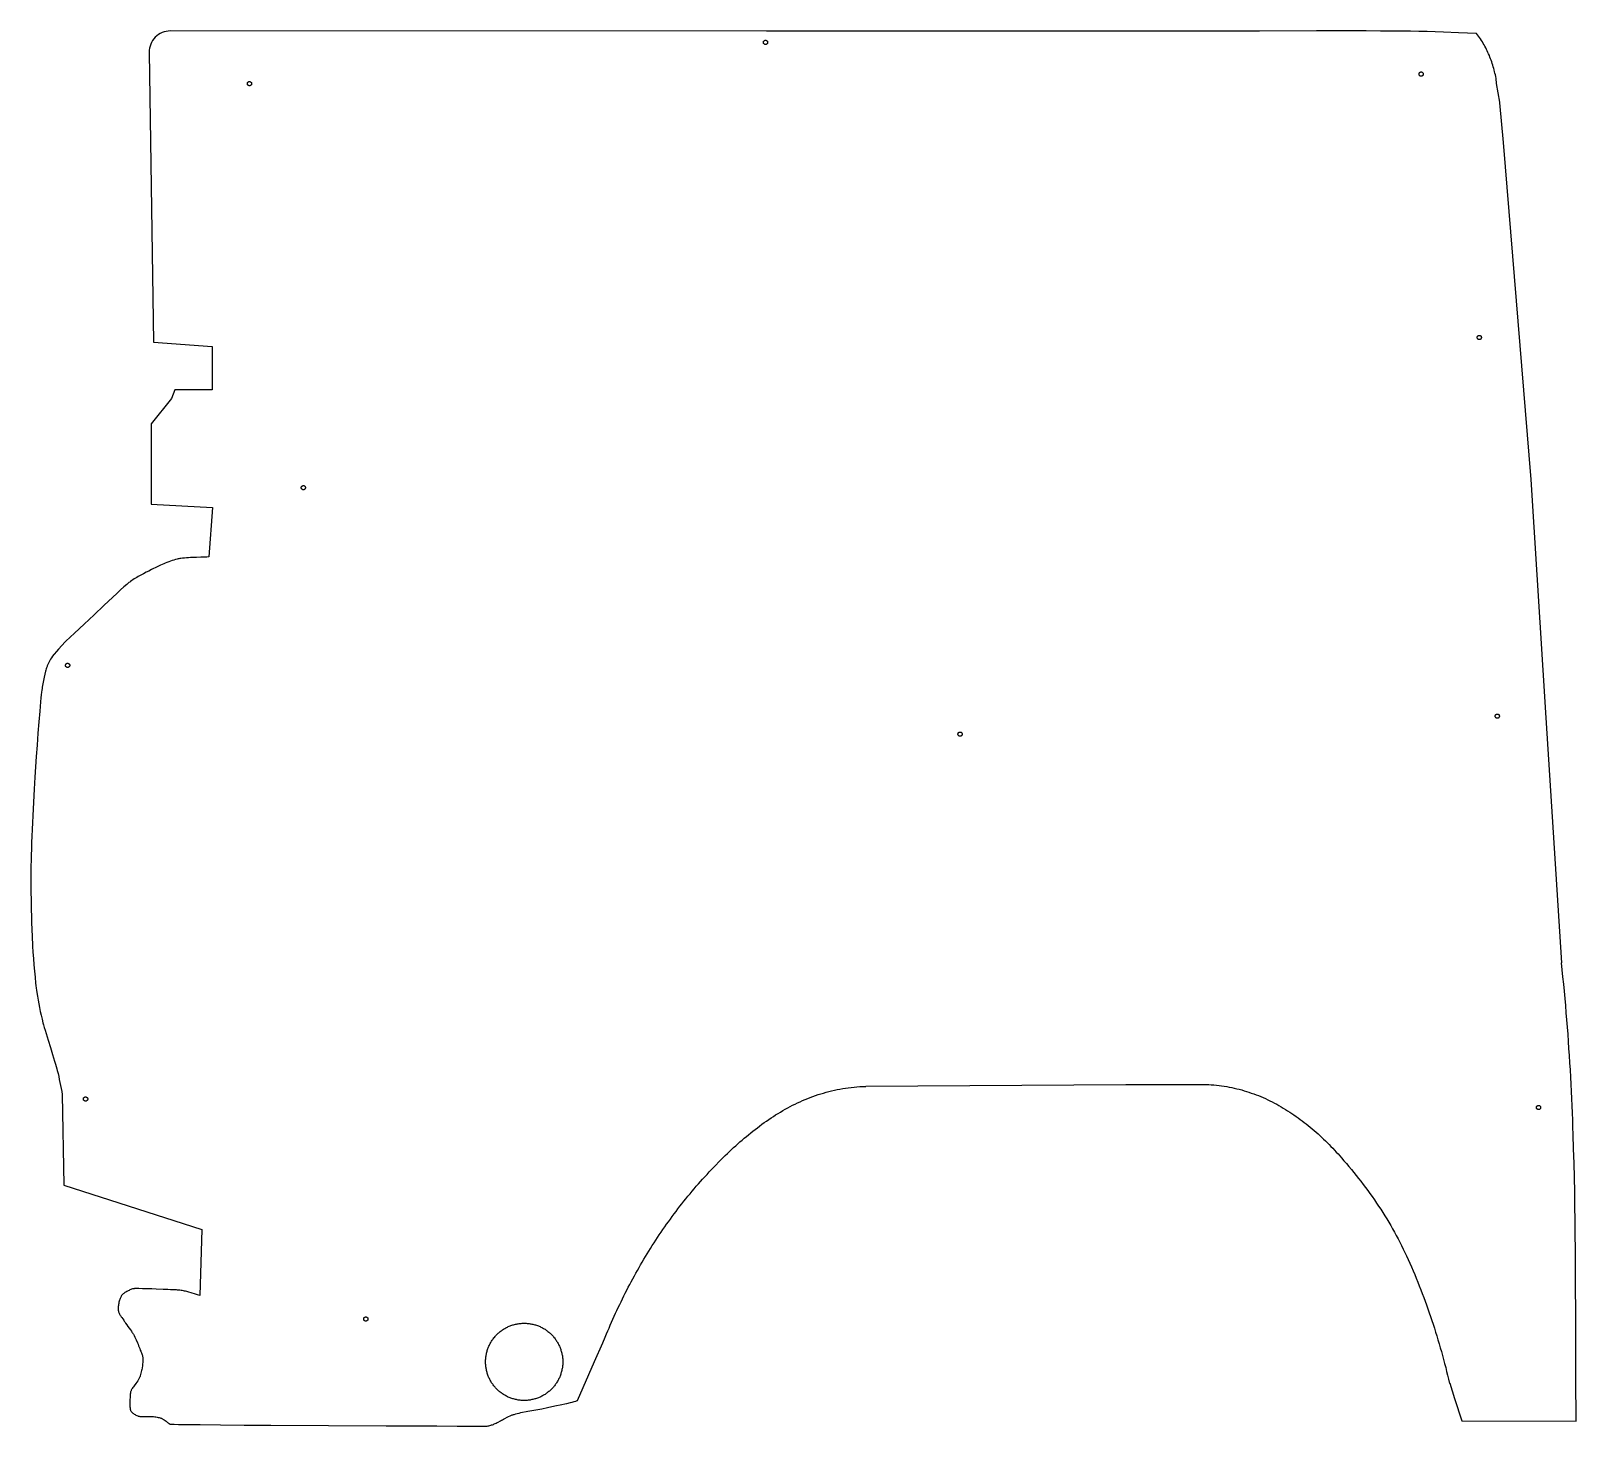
# Model space of a CAD drawing. Extents: x 149 to 7488, y 13 to 7902.
# Drawn here: x 5908 to 7370, y 5963 to 7282 of the extents above; entities that cross this region are included whole.
import ezdxf

# ---------------------------------------------------------------- set-up
doc = ezdxf.new("R2010")
doc.units = 0
doc.layers.add('Default Layer', color=1, linetype='CONTINUOUS')

msp = doc.modelspace()

# ---------------------------------------------------------------- linework, layer by layer
at = {"layer": 'Default Layer'}
msp.add_lwpolyline([(6010.2, 6038.8), (6010.4, 6038.1), (6010.6, 6037.4), (6010.9, 6036.7), (6011.2, 6036), (6011.8, 6034.7), (6012.3, 6033.6), (6012.6, 6032.7), (6013, 6031.9), (6013.3, 6031), (6013.6, 6030.1), (6013.8, 6029.6), (6013.9, 6029), (6014, 6028.5), (6014.1, 6028.1), (6014.2, 6027.4), (6014.3, 6026.8), (6014.3, 6026.1), (6014.3, 6025.4), (6014.3, 6024.8), (6014.3, 6024.1), (6014.2, 6023.5), (6014.2, 6022.8), (6014, 6021.5), (6013.8, 6020.2), (6013.4, 6017.7), (6013.2, 6016.4), (6012.9, 6015.2), (6012.7, 6014), (6012.4, 6012.7), (6012.1, 6011.5), (6011.7, 6010.3), (6011.5, 6009.7), (6011.3, 6009.2), (6011, 6008.6), (6010.8, 6008), (6010.5, 6007.4), (6010.2, 6006.8), (6009.8, 6006.2), (6009.4, 6005.6), (6008.5, 6004.3), (6007.6, 6003.1), (6005.9, 6000.9), (6005.3, 6000), (6005, 5999.6), (6004.8, 5999.3), (6004.2, 5998.3), (6003.9, 5997.8), (6003.5, 5997.3), (6003.2, 5996.7), (6003, 5996.2), (6002.8, 5995.6), (6002.7, 5995.4), (6002.6, 5995.1), (6002.5, 5994.6), (6002.4, 5994), (6002.3, 5993.1), (6002.2, 5992), (6002.2, 5990.8), (6002.1, 5989.5), (6002, 5988.1), (6002, 5986.7), (6001.9, 5985.2), (6001.9, 5983.8), (6001.9, 5982.4), (6002, 5981.1), (6002.1, 5980), (6002.1, 5979.4), (6002.2, 5978.9), (6002.3, 5978.5), (6002.4, 5978.1), (6002.5, 5977.8), (6002.6, 5977.5), (6002.8, 5977.1), (6003.1, 5976.7), (6003.4, 5976.3), (6003.7, 5976), (6004.2, 5975.5), (6004.8, 5975), (6005.2, 5974.7), (6005.6, 5974.4), (6006, 5974.1), (6006.9, 5973.6), (6007.7, 5973.2), (6008.5, 5972.8), (6009.3, 5972.4), (6009.7, 5972.3), (6010, 5972.2), (6010.3, 5972.1), (6010.7, 5972.1), (6011.3, 5972), (6012, 5971.9), (6012.7, 5971.9), (6013.5, 5971.9), (6014.2, 5971.9), (6014.9, 5971.9), (6015.6, 5971.9), (6016.6, 5971.9), (6018.8, 5972), (6019.9, 5972), (6021.1, 5972), (6022.2, 5972), (6023.3, 5971.9), (6024.3, 5971.8), (6025.4, 5971.6), (6026.6, 5971.4), (6027.7, 5971.2), (6028.8, 5971), (6029.7, 5970.8), (6030.6, 5970.6), (6031.2, 5970.4), (6031.7, 5970.2), (6032.2, 5969.9), (6032.7, 5969.6), (6033.2, 5969.4), (6034.2, 5968.7), (6035.2, 5968.1), (6035.4, 5967.9), (6035.7, 5967.7), (6036.2, 5967.3), (6037.4, 5966.3), (6038.1, 5965.8), (6038.4, 5965.5), (6038.7, 5965.3), (6039.1, 5965.1), (6039.4, 5964.9), (6039.8, 5964.7), (6040.2, 5964.6), (6040.5, 5964.6), (6041.2, 5964.5), (6043.8, 5964.5), (6047.9, 5964.4), (6053.5, 5964.3), (6068.3, 5964.2), (6087.5, 5964), (6110, 5963.8), (6135.2, 5963.7), (6189.8, 5963.4), (6244.4, 5963.1), (6292.2, 5962.9), (6311.4, 5962.8), (6326.3, 5962.8), (6336, 5962.8), (6338.7, 5962.8), (6339.7, 5962.8), (6340.6, 5963), (6341.5, 5963.1), (6342.3, 5963.4), (6343.2, 5963.6), (6344, 5963.9), (6344.8, 5964.1), (6345.7, 5964.4), (6346.5, 5964.8), (6347.3, 5965.1), (6348.3, 5965.6), (6349.2, 5966.1), (6350.2, 5966.6), (6352.3, 5967.7), (6353.3, 5968.3), (6354.3, 5968.8), (6355.3, 5969.3), (6356.4, 5969.9), (6358.8, 5971.2), (6360.1, 5971.8), (6361.4, 5972.4), (6362.7, 5973), (6363.3, 5973.3), (6363.9, 5973.5), (6364.6, 5973.7), (6365.3, 5973.9), (6366.8, 5974.3), (6368.3, 5974.7), (6369.9, 5975.1), (6371.6, 5975.5), (6373.3, 5975.8), (6376.6, 5976.5), (6378.2, 5976.8), (6380, 5977.2), (6383.8, 5977.8), (6387.7, 5978.5), (6389.6, 5978.9), (6391.5, 5979.2), (6396.7, 5980.3), (6403.7, 5981.8), (6410.4, 5983.2), (6413.1, 5983.8), (6415, 5984.2), (6418.5, 5985.1), (6420.3, 5985.5), (6422.1, 5986), (6423.6, 5986.4), (6425, 5986.9), (6425.3, 5986.9), (6441.4, 6023.8), (6449.1, 6041.4), (6451.4, 6047), (6452.6, 6049.9), (6453.8, 6052.7), (6455, 6055.5), (6456.2, 6058.3), (6457.4, 6061.1), (6458.7, 6063.8), (6459.9, 6066.6), (6461.2, 6069.4), (6462.5, 6072.1), (6463.8, 6074.9), (6465.1, 6077.7), (6466.4, 6080.4), (6467.7, 6083.1), (6469.1, 6085.8), (6470.4, 6088.6), (6471.8, 6091.3), (6473.2, 6094), (6474.6, 6096.7), (6476.1, 6099.3), (6477.5, 6102), (6479, 6104.7), (6480.4, 6107.3), (6481.9, 6110), (6483.4, 6112.6), (6484.9, 6115.3), (6486.4, 6117.9), (6488, 6120.5), (6489.5, 6123.1), (6491.1, 6125.7), (6492.7, 6128.3), (6494.3, 6130.8), (6495.9, 6133.4), (6497.6, 6136), (6499.2, 6138.5), (6500.9, 6141), (6502.5, 6143.6), (6504.2, 6146.1), (6506, 6148.6), (6507.7, 6151.1), (6509.4, 6153.6), (6511.2, 6156), (6513, 6158.5), (6514.7, 6160.9), (6516.6, 6163.4), (6518.4, 6165.8), (6520.2, 6168.2), (6522.1, 6170.6), (6523.9, 6173), (6525.8, 6175.4), (6527.7, 6177.8), (6529.6, 6180.1), (6531.6, 6182.5), (6533.5, 6184.8), (6535.5, 6187.2), (6537.5, 6189.5), (6539.5, 6191.8), (6541.5, 6194.1), (6543.5, 6196.3), (6545.6, 6198.6), (6547.7, 6200.8), (6549.7, 6203.1), (6551.8, 6205.3), (6555.6, 6209.2), (6559.3, 6213), (6561.2, 6214.9), (6563.1, 6216.8), (6565, 6218.7), (6567, 6220.5), (6568.9, 6222.4), (6570.9, 6224.2), (6572.8, 6226.1), (6574.8, 6227.9), (6576.8, 6229.7), (6578.8, 6231.4), (6580.8, 6233.2), (6582.9, 6234.9), (6584.9, 6236.6), (6586.9, 6238.3), (6589, 6240), (6591.1, 6241.7), (6593.2, 6243.3), (6595.3, 6244.9), (6597.4, 6246.5), (6599.5, 6248.1), (6601.7, 6249.7), (6603.9, 6251.2), (6606, 6252.7), (6608.2, 6254.1), (6610.4, 6255.6), (6612.6, 6257), (6614.9, 6258.4), (6617.1, 6259.7), (6619.4, 6261.1), (6621.7, 6262.4), (6624, 6263.6), (6626.3, 6264.9), (6628.6, 6266.1), (6631, 6267.2), (6633.3, 6268.4), (6635.7, 6269.5), (6638.1, 6270.5), (6640.5, 6271.6), (6642.9, 6272.6), (6645.3, 6273.5), (6647.8, 6274.5), (6650.3, 6275.3), (6652.8, 6276.2), (6655.3, 6277), (6657.8, 6277.7), (6660.3, 6278.5), (6662.9, 6279.1), (6665.5, 6279.8), (6668.1, 6280.4), (6670.7, 6280.9), (6673.3, 6281.4), (6676, 6281.9), (6678.7, 6282.3), (6681.3, 6282.7), (6684.1, 6283), (6686.8, 6283.3), (6689.5, 6283.5), (6692.3, 6283.7), (6695.1, 6283.8), (6697.9, 6283.9), (6697.9, 6284.2), (6943.8, 6285.7), (7014.5, 6285.7), (7017.1, 6285.7), (7019.6, 6285.7), (7022.1, 6285.6), (7024.5, 6285.4), (7027, 6285.3), (7029.5, 6285), (7031.9, 6284.8), (7034.3, 6284.5), (7036.8, 6284.1), (7039.2, 6283.7), (7041.5, 6283.3), (7043.9, 6282.8), (7046.3, 6282.3), (7048.6, 6281.8), (7051, 6281.2), (7053.3, 6280.6), (7055.6, 6279.9), (7057.9, 6279.2), (7060.2, 6278.5), (7062.4, 6277.7), (7064.7, 6276.9), (7066.9, 6276.1), (7069.1, 6275.2), (7071.3, 6274.3), (7073.5, 6273.3), (7075.7, 6272.4), (7077.9, 6271.4), (7080, 6270.3), (7082.2, 6269.3), (7084.3, 6268.2), (7086.4, 6267), (7088.5, 6265.9), (7090.6, 6264.7), (7092.6, 6263.5), (7094.7, 6262.2), (7096.7, 6261), (7098.7, 6259.7), (7100.7, 6258.3), (7102.7, 6257), (7104.7, 6255.6), (7106.7, 6254.2), (7108.6, 6252.8), (7110.6, 6251.4), (7112.5, 6249.9), (7114.4, 6248.4), (7116.3, 6246.9), (7118.1, 6245.3), (7120, 6243.8), (7121.8, 6242.2), (7123.7, 6240.6), (7125.5, 6239), (7127.3, 6237.4), (7129.1, 6235.7), (7130.8, 6234), (7132.6, 6232.4), (7134.3, 6230.7), (7136, 6228.9), (7137.7, 6227.2), (7139.4, 6225.4), (7141.1, 6223.7), (7142.8, 6221.9), (7144.4, 6220.1), (7146, 6218.3), (7147.6, 6216.5), (7150, 6213.7), (7152.4, 6211), (7154.7, 6208.2), (7157, 6205.4), (7159.3, 6202.6), (7161.6, 6199.8), (7163.8, 6197), (7166, 6194.2), (7168.2, 6191.3), (7170.4, 6188.4), (7172.5, 6185.5), (7174.6, 6182.6), (7176.7, 6179.7), (7178.8, 6176.7), (7180.8, 6173.7), (7182.8, 6170.8), (7184.8, 6167.8), (7186.7, 6164.7), (7188.7, 6161.7), (7190.5, 6158.6), (7192.4, 6155.5), (7194.2, 6152.4), (7196, 6149.3), (7197.8, 6146.2), (7199.5, 6143), (7201.2, 6139.8), (7202.9, 6136.7), (7204.5, 6133.4), (7206.1, 6130.2), (7207.7, 6126.9), (7209.2, 6123.7), (7210.7, 6120.3), (7212.3, 6116.8), (7213.8, 6113.2), (7215.4, 6109.7), (7216.9, 6106.1), (7218.3, 6102.5), (7219.8, 6098.9), (7221.2, 6095.3), (7222.6, 6091.7), (7224, 6088.1), (7225.4, 6084.5), (7226.7, 6080.9), (7228, 6077.3), (7229.3, 6073.6), (7230.6, 6070), (7231.8, 6066.4), (7233.1, 6062.7), (7234.3, 6059), (7235.5, 6055.4), (7236.6, 6051.7), (7237.8, 6048), (7238.9, 6044.3), (7240, 6040.6), (7241.1, 6036.9), (7242.1, 6033.2), (7243.2, 6029.5), (7244.2, 6025.8), (7245.2, 6022), (7246.2, 6018.3), (7247.1, 6014.5), (7248, 6010.8), (7249, 6007), (7249.9, 6003.2), (7250.1, 6003.3), (7254.7, 5989), (7261.6, 5967.7), (7369.5, 5967.4), (7369.5, 5980.9), (7369.4, 5994.5), (7369.3, 6021.6), (7369.2, 6048.7), (7369.2, 6075.9), (7369.1, 6089.4), (7369.1, 6103), (7369, 6116.5), (7368.9, 6130.1), (7368.8, 6143.7), (7368.6, 6157.2), (7368.4, 6170.8), (7368.2, 6184.3), (7367.9, 6197.9), (7367.6, 6211.4), (7367.2, 6225), (7366.8, 6238.5), (7366.6, 6245.3), (7366.3, 6252.1), (7366, 6258.9), (7365.8, 6265.6), (7365.5, 6272.4), (7365.1, 6279.2), (7364.8, 6285.9), (7364.4, 6292.7), (7364.1, 6299.5), (7363.7, 6306.2), (7363.2, 6313), (7362.8, 6319.8), (7362.3, 6326.5), (7361.9, 6333.3), (7361.3, 6340.1), (7360.8, 6346.8), (7360.3, 6353.6), (7359.7, 6360.3), (7359.1, 6367.1), (7358.5, 6373.9), (7357.8, 6380.6), (7357.1, 6387.4), (7356.4, 6394.1), (7355.7, 6400.9), (7355.9, 6400.9), (7341.3, 6632.5), (7327.1, 6857.7), (7300.8, 7176.3), (7297.3, 7213.9), (7297.3, 7214.5), (7294.4, 7232.2), (7294.2, 7233.8), (7294, 7235.4), (7293.8, 7237), (7293.5, 7238.6), (7293.2, 7240.2), (7292.8, 7241.8), (7292.5, 7243.3), (7292.1, 7244.9), (7291.7, 7246.4), (7291.2, 7248), (7290.8, 7249.5), (7290.3, 7251.1), (7289.8, 7252.6), (7289.2, 7254.1), (7288.7, 7255.6), (7288.1, 7257.1), (7287.5, 7258.6), (7286.8, 7260.1), (7286.2, 7261.5), (7285.5, 7263), (7284.8, 7264.4), (7284.1, 7265.9), (7283.3, 7267.3), (7282.5, 7268.7), (7281.7, 7270.1), (7280.9, 7271.5), (7280, 7272.9), (7279.2, 7274.2), (7278.3, 7275.6), (7277.3, 7276.9), (7276.4, 7278.2), (7275.4, 7279.5), (7266.9, 7279.8), (7258.4, 7280.1), (7244.2, 7280.7), (7236.4, 7281), (7228.6, 7281.2), (7220.8, 7281.4), (7213, 7281.6), (7207.2, 7281.7), (7204, 7281.7), (7198.1, 7281.7), (7184.5, 7281.7), (7170.9, 7281.8), (7147.4, 7281.8), (7123.9, 7281.8), (7070, 7281.7), (7016.1, 7281.7), (6962.3, 7281.6), (6908.4, 7281.6), (6603.8, 7281.6), (6040.2, 7281.8, 0.418814), (6020.2, 7261.5), (6024.4, 6987.6), (6079.6, 6983.4), (6079.6, 6942.5), (6044.4, 6942.5), (6041.3, 6934.2), (6021.9, 6910.4), (6021.9, 6834.4), (6080.1, 6831.2), (6076.6, 6784.5), (6074.7, 6784.4), (6072.8, 6784.3), (6070.9, 6784.2), (6068.9, 6784.2), (6065, 6784.1), (6061.1, 6784), (6059.2, 6783.9), (6057.3, 6783.8), (6055.4, 6783.7), (6053.5, 6783.5), (6051.7, 6783.4), (6050, 6783.1), (6049.1, 6783), (6048.3, 6782.8), (6047.5, 6782.7), (6046.7, 6782.5), (6045.1, 6782.1), (6043.4, 6781.6), (6041.8, 6781.1), (6040.2, 6780.5), (6038.6, 6779.9), (6037, 6779.3), (6035.4, 6778.7), (6033.9, 6778), (6032.3, 6777.3), (6030.8, 6776.6), (6027.8, 6775.2), (6022.3, 6772.5), (6019.8, 6771.2), (6017.2, 6770), (6014.7, 6768.7), (6012.2, 6767.3), (6010.9, 6766.6), (6009.7, 6765.9), (6008.4, 6765.2), (6007.2, 6764.5), (6006, 6763.7), (6004.8, 6762.9), (6003.7, 6762.1), (6002.5, 6761.3), (6001.8, 6760.8), (6001, 6760.2), (6000.1, 6759.3), (5998.9, 6758.4), (5996.3, 6756.1), (5993.2, 6753.3), (5989.7, 6750.1), (5985.8, 6746.5), (5977.3, 6738.5), (5968.1, 6729.9), (5958.7, 6721.1), (5949.7, 6712.6), (5945.4, 6708.6), (5941.4, 6704.9), (5941.1, 6704.6), (5940.7, 6704.3), (5934.5, 6697.3), (5928.4, 6690.4), (5928.3, 6690.3), (5928.3, 6690.2), (5927.7, 6689), (5927, 6687.8), (5925.7, 6685.3), (5925, 6684.1), (5924.4, 6682.8), (5924.1, 6682.2), (5923.8, 6681.6), (5923.6, 6680.9), (5923.3, 6680.3), (5923.1, 6679.6), (5922.8, 6678.7), (5922.5, 6677.6), (5922.2, 6676.5), (5921.6, 6673.8), (5920.9, 6670.9), (5920.3, 6667.7), (5919.7, 6664.6), (5919.1, 6661.5), (5918.9, 6660), (5918.6, 6658.6), (5918.4, 6656.8), (5918.1, 6654.3), (5917.8, 6651.2), (5917.5, 6647.6), (5916.7, 6638.8), (5915.9, 6628.7), (5915, 6617.8), (5914.2, 6606.7), (5913.4, 6596), (5912.7, 6586.2), (5912.1, 6576.3), (5911.5, 6564.9), (5910.8, 6552.6), (5910.1, 6539.7), (5909.8, 6533.3), (5909.5, 6526.8), (5909.2, 6520.5), (5909, 6514.4), (5908.8, 6508.4), (5908.6, 6502.7), (5908.5, 6497.4), (5908.4, 6492.4), (5908.3, 6487.6), (5908.3, 6482.5), (5908.3, 6477.3), (5908.4, 6472), (5908.4, 6466.6), (5908.5, 6461.2), (5908.6, 6455.8), (5908.7, 6450.5), (5908.9, 6445.3), (5909, 6440.3), (5909.3, 6431.1), (5909.5, 6426.9), (5909.6, 6423), (5909.8, 6419.6), (5909.9, 6416.6), (5910.3, 6410.9), (5910.7, 6405), (5911.2, 6398.9), (5911.7, 6392.9), (5912.2, 6387.1), (5912.8, 6381.7), (5913.1, 6379.2), (5913.3, 6376.9), (5913.6, 6374.8), (5913.9, 6372.8), (5914.5, 6369.2), (5915.1, 6365.6), (5915.7, 6362), (5916.5, 6358.4), (5917.2, 6354.8), (5918, 6351.2), (5918.9, 6347.6), (5919.7, 6344), (5920.3, 6342.1), (5920.9, 6339.7), (5921.7, 6337), (5922.6, 6334), (5924.6, 6327.6), (5926.7, 6320.7), (5928.8, 6314), (5930.7, 6307.8), (5931.6, 6305), (5932.3, 6302.6), (5932.9, 6300.6), (5933.3, 6298.9), (5934, 6296.1), (5934.6, 6293.3), (5935.2, 6290.5), (5935.8, 6287.7), (5936.9, 6282), (5937.5, 6279.2), (5938, 6276.4), (5939.6, 6190.7), (6069.9, 6148.8), (6068, 6086.4), (6065.9, 6087), (6063.9, 6087.6), (6059.8, 6088.9), (6057.7, 6089.5), (6056.7, 6089.8), (6055.7, 6090), (6054.6, 6090.3), (6053.6, 6090.5), (6052.5, 6090.7), (6051.5, 6090.9), (6050.4, 6091.1), (6049.3, 6091.2), (6048.2, 6091.3), (6047.1, 6091.4), (6046, 6091.5), (6044.9, 6091.5), (6042.6, 6091.6), (6040.2, 6091.7), (6037.9, 6091.8), (6035.6, 6091.8), (6033.3, 6091.9), (6026.8, 6092.2), (6022.6, 6092.4), (6018.2, 6092.6), (6014, 6092.7), (6010.3, 6092.8), (6008.8, 6092.8), (6007.5, 6092.8), (6006.6, 6092.8), (6006.2, 6092.8), (6006, 6092.7), (6005.1, 6092.6), (6004.3, 6092.4), (6003.5, 6092.1), (6002.7, 6091.8), (6001.9, 6091.5), (6001.2, 6091.1), (6000.4, 6090.8), (5999.7, 6090.4), (5998.9, 6089.9), (5998.1, 6089.5), (5997.3, 6089), (5996.5, 6088.4), (5996.1, 6088.1), (5995.7, 6087.8), (5995.4, 6087.5), (5995, 6087.2), (5994.7, 6086.8), (5994.4, 6086.5), (5994.1, 6086.1), (5993.8, 6085.7), (5993.6, 6085.3), (5993.3, 6084.7), (5993, 6084.1), (5992.7, 6083.3), (5992.4, 6082.5), (5992.2, 6081.7), (5991.9, 6080.8), (5991.6, 6079.8), (5991.4, 6078.8), (5991.2, 6077.9), (5991, 6076.9), (5990.9, 6075.9), (5990.8, 6075), (5990.8, 6074), (5990.8, 6073.6), (5990.8, 6073.2), (5990.8, 6072.8), (5990.9, 6072.4), (5990.9, 6072), (5991, 6071.6), (5991.2, 6070.9), (5991.5, 6070.1), (5991.8, 6069.4), (5992.1, 6068.7), (5992.5, 6068), (5992.9, 6067.3), (5993.3, 6066.7), (5993.8, 6066), (5994.3, 6065.4), (5995.2, 6064.1), (5996.1, 6062.8), (5996.6, 6062.1), (5997, 6061.4), (5997.5, 6060.8), (5997.9, 6060), (5999, 6058.6), (6000.1, 6057), (6001.2, 6055.5), (6002.4, 6053.9), (6003.4, 6052.4), (6003.9, 6051.7), (6004.4, 6051), (6004.8, 6050.3), (6005.2, 6049.6), (6005.6, 6049), (6005.9, 6048.3), (6006.6, 6047), (6007.2, 6045.6), (6007.8, 6044.2), (6009, 6041.5), (6009.6, 6040.1), (6010.2, 6038.8)], format="xyb", close=True, dxfattribs=at)
for points in [[(6605, 7271), (6605, 7270.8), (6605, 7270.6), (6604.9, 7270.4), (6604.8, 7270.2), (6604.8, 7270), (6604.7, 7269.9), (6604.5, 7269.7), (6604.4, 7269.6), (6604.3, 7269.5), (6604.1, 7269.3), (6604, 7269.2), (6603.8, 7269.2), (6603.6, 7269.1), (6603.4, 7269), (6603.2, 7269), (6603, 7269), (6602.8, 7269), (6602.6, 7269), (6602.4, 7269.1), (6602.2, 7269.2), (6602, 7269.2), (6601.9, 7269.3), (6601.7, 7269.5), (6601.6, 7269.6), (6601.5, 7269.7), (6601.3, 7269.9), (6601.2, 7270), (6601.2, 7270.2), (6601.1, 7270.4), (6601, 7270.6), (6601, 7270.8), (6601, 7271), (6601, 7271.2), (6601, 7271.4), (6601.1, 7271.6), (6601.2, 7271.8), (6601.2, 7272), (6601.3, 7272.1), (6601.5, 7272.3), (6601.6, 7272.4), (6601.7, 7272.5), (6601.9, 7272.7), (6602, 7272.8), (6602.2, 7272.8), (6602.4, 7272.9), (6602.6, 7273), (6602.8, 7273), (6603, 7273), (6603.2, 7273), (6603.4, 7273), (6603.6, 7272.9), (6603.8, 7272.8), (6604, 7272.8), (6604.1, 7272.7), (6604.3, 7272.5), (6604.4, 7272.4), (6604.5, 7272.3), (6604.7, 7272.1), (6604.8, 7272), (6604.8, 7271.8), (6604.9, 7271.6), (6605, 7271.4), (6605, 7271.2), (6605, 7271)], [(6117, 7232), (6117, 7231.8), (6117, 7231.6), (6116.9, 7231.4), (6116.8, 7231.2), (6116.8, 7231), (6116.7, 7230.9), (6116.5, 7230.7), (6116.4, 7230.6), (6116.3, 7230.5), (6116.1, 7230.3), (6116, 7230.2), (6115.8, 7230.2), (6115.6, 7230.1), (6115.4, 7230), (6115.2, 7230), (6115, 7230), (6114.8, 7230), (6114.6, 7230), (6114.4, 7230.1), (6114.2, 7230.2), (6114, 7230.2), (6113.9, 7230.3), (6113.7, 7230.5), (6113.6, 7230.6), (6113.5, 7230.7), (6113.3, 7230.9), (6113.2, 7231), (6113.2, 7231.2), (6113.1, 7231.4), (6113, 7231.6), (6113, 7231.8), (6113, 7232), (6113, 7232.2), (6113, 7232.4), (6113.1, 7232.6), (6113.2, 7232.8), (6113.2, 7233), (6113.3, 7233.1), (6113.5, 7233.3), (6113.6, 7233.4), (6113.7, 7233.5), (6113.9, 7233.7), (6114, 7233.8), (6114.2, 7233.8), (6114.4, 7233.9), (6114.6, 7234), (6114.8, 7234), (6115, 7234), (6115.2, 7234), (6115.4, 7234), (6115.6, 7233.9), (6115.8, 7233.8), (6116, 7233.8), (6116.1, 7233.7), (6116.3, 7233.5), (6116.4, 7233.4), (6116.5, 7233.3), (6116.7, 7233.1), (6116.8, 7233), (6116.8, 7232.8), (6116.9, 7232.6), (6117, 7232.4), (6117, 7232.2), (6117, 7232)], [(7225, 7241), (7225, 7240.8), (7225, 7240.6), (7224.9, 7240.4), (7224.8, 7240.2), (7224.8, 7240), (7224.7, 7239.9), (7224.5, 7239.7), (7224.4, 7239.6), (7224.3, 7239.5), (7224.1, 7239.3), (7224, 7239.2), (7223.8, 7239.2), (7223.6, 7239.1), (7223.4, 7239), (7223.2, 7239), (7223, 7239), (7222.8, 7239), (7222.6, 7239), (7222.4, 7239.1), (7222.2, 7239.2), (7222, 7239.2), (7221.9, 7239.3), (7221.7, 7239.5), (7221.6, 7239.6), (7221.5, 7239.7), (7221.3, 7239.9), (7221.2, 7240), (7221.2, 7240.2), (7221.1, 7240.4), (7221, 7240.6), (7221, 7240.8), (7221, 7241), (7221, 7241.2), (7221, 7241.4), (7221.1, 7241.6), (7221.2, 7241.8), (7221.2, 7242), (7221.3, 7242.1), (7221.5, 7242.3), (7221.6, 7242.4), (7221.7, 7242.5), (7221.9, 7242.7), (7222, 7242.8), (7222.2, 7242.8), (7222.4, 7242.9), (7222.6, 7243), (7222.8, 7243), (7223, 7243), (7223.2, 7243), (7223.4, 7243), (7223.6, 7242.9), (7223.8, 7242.8), (7224, 7242.8), (7224.1, 7242.7), (7224.3, 7242.5), (7224.4, 7242.4), (7224.5, 7242.3), (7224.7, 7242.1), (7224.8, 7242), (7224.8, 7241.8), (7224.9, 7241.6), (7225, 7241.4), (7225, 7241.2), (7225, 7241)], [(7280, 6992), (7280, 6991.8), (7280, 6991.6), (7279.9, 6991.4), (7279.8, 6991.2), (7279.8, 6991), (7279.7, 6990.9), (7279.5, 6990.7), (7279.4, 6990.6), (7279.3, 6990.5), (7279.1, 6990.3), (7279, 6990.2), (7278.8, 6990.2), (7278.6, 6990.1), (7278.4, 6990), (7278.2, 6990), (7278, 6990), (7277.8, 6990), (7277.6, 6990), (7277.4, 6990.1), (7277.2, 6990.2), (7277, 6990.2), (7276.9, 6990.3), (7276.7, 6990.5), (7276.6, 6990.6), (7276.5, 6990.7), (7276.3, 6990.9), (7276.2, 6991), (7276.2, 6991.2), (7276.1, 6991.4), (7276, 6991.6), (7276, 6991.8), (7276, 6992), (7276, 6992.2), (7276, 6992.4), (7276.1, 6992.6), (7276.2, 6992.8), (7276.2, 6993), (7276.3, 6993.1), (7276.5, 6993.3), (7276.6, 6993.4), (7276.7, 6993.5), (7276.9, 6993.7), (7277, 6993.8), (7277.2, 6993.8), (7277.4, 6993.9), (7277.6, 6994), (7277.8, 6994), (7278, 6994), (7278.2, 6994), (7278.4, 6994), (7278.6, 6993.9), (7278.8, 6993.8), (7279, 6993.8), (7279.1, 6993.7), (7279.3, 6993.5), (7279.4, 6993.4), (7279.5, 6993.3), (7279.7, 6993.1), (7279.8, 6993), (7279.8, 6992.8), (7279.9, 6992.6), (7280, 6992.4), (7280, 6992.2), (7280, 6992)], [(6168, 6850), (6168, 6849.8), (6168, 6849.6), (6167.9, 6849.4), (6167.8, 6849.2), (6167.8, 6849), (6167.7, 6848.9), (6167.5, 6848.7), (6167.4, 6848.6), (6167.3, 6848.5), (6167.1, 6848.3), (6167, 6848.2), (6166.8, 6848.2), (6166.6, 6848.1), (6166.4, 6848), (6166.2, 6848), (6166, 6848), (6165.8, 6848), (6165.6, 6848), (6165.4, 6848.1), (6165.2, 6848.2), (6165, 6848.2), (6164.9, 6848.3), (6164.7, 6848.5), (6164.6, 6848.6), (6164.5, 6848.7), (6164.3, 6848.9), (6164.2, 6849), (6164.2, 6849.2), (6164.1, 6849.4), (6164, 6849.6), (6164, 6849.8), (6164, 6850), (6164, 6850.2), (6164, 6850.4), (6164.1, 6850.6), (6164.2, 6850.8), (6164.2, 6851), (6164.3, 6851.1), (6164.5, 6851.3), (6164.6, 6851.4), (6164.7, 6851.5), (6164.9, 6851.7), (6165, 6851.8), (6165.2, 6851.8), (6165.4, 6851.9), (6165.6, 6852), (6165.8, 6852), (6166, 6852), (6166.2, 6852), (6166.4, 6852), (6166.6, 6851.9), (6166.8, 6851.8), (6167, 6851.8), (6167.1, 6851.7), (6167.3, 6851.5), (6167.4, 6851.4), (6167.5, 6851.3), (6167.7, 6851.1), (6167.8, 6851), (6167.8, 6850.8), (6167.9, 6850.6), (6168, 6850.4), (6168, 6850.2), (6168, 6850)], [(5945, 6682), (5945, 6681.8), (5945, 6681.6), (5944.9, 6681.4), (5944.8, 6681.2), (5944.8, 6681), (5944.7, 6680.9), (5944.5, 6680.7), (5944.4, 6680.6), (5944.3, 6680.5), (5944.1, 6680.3), (5944, 6680.2), (5943.8, 6680.2), (5943.6, 6680.1), (5943.4, 6680), (5943.2, 6680), (5943, 6680), (5942.8, 6680), (5942.6, 6680), (5942.4, 6680.1), (5942.2, 6680.2), (5942, 6680.2), (5941.9, 6680.3), (5941.7, 6680.5), (5941.6, 6680.6), (5941.5, 6680.7), (5941.3, 6680.9), (5941.2, 6681), (5941.2, 6681.2), (5941.1, 6681.4), (5941, 6681.6), (5941, 6681.8), (5941, 6682), (5941, 6682.2), (5941, 6682.4), (5941.1, 6682.6), (5941.2, 6682.8), (5941.2, 6683), (5941.3, 6683.1), (5941.5, 6683.3), (5941.6, 6683.4), (5941.7, 6683.5), (5941.9, 6683.7), (5942, 6683.8), (5942.2, 6683.8), (5942.4, 6683.9), (5942.6, 6684), (5942.8, 6684), (5943, 6684), (5943.2, 6684), (5943.4, 6684), (5943.6, 6683.9), (5943.8, 6683.8), (5944, 6683.8), (5944.1, 6683.7), (5944.3, 6683.5), (5944.4, 6683.4), (5944.5, 6683.3), (5944.7, 6683.1), (5944.8, 6683), (5944.8, 6682.8), (5944.9, 6682.6), (5945, 6682.4), (5945, 6682.2), (5945, 6682)], [(7297, 6634), (7297, 6633.8), (7297, 6633.6), (7296.9, 6633.4), (7296.8, 6633.2), (7296.8, 6633), (7296.7, 6632.9), (7296.5, 6632.7), (7296.4, 6632.6), (7296.3, 6632.5), (7296.1, 6632.3), (7296, 6632.2), (7295.8, 6632.2), (7295.6, 6632.1), (7295.4, 6632), (7295.2, 6632), (7295, 6632), (7294.8, 6632), (7294.6, 6632), (7294.4, 6632.1), (7294.2, 6632.2), (7294, 6632.2), (7293.9, 6632.3), (7293.7, 6632.5), (7293.6, 6632.6), (7293.5, 6632.7), (7293.3, 6632.9), (7293.2, 6633), (7293.2, 6633.2), (7293.1, 6633.4), (7293, 6633.6), (7293, 6633.8), (7293, 6634), (7293, 6634.2), (7293, 6634.4), (7293.1, 6634.6), (7293.2, 6634.8), (7293.2, 6635), (7293.3, 6635.1), (7293.5, 6635.3), (7293.6, 6635.4), (7293.7, 6635.5), (7293.9, 6635.7), (7294, 6635.8), (7294.2, 6635.8), (7294.4, 6635.9), (7294.6, 6636), (7294.8, 6636), (7295, 6636), (7295.2, 6636), (7295.4, 6636), (7295.6, 6635.9), (7295.8, 6635.8), (7296, 6635.8), (7296.1, 6635.7), (7296.3, 6635.5), (7296.4, 6635.4), (7296.5, 6635.3), (7296.7, 6635.1), (7296.8, 6635), (7296.8, 6634.8), (7296.9, 6634.6), (7297, 6634.4), (7297, 6634.2), (7297, 6634)], [(6789, 6617), (6789, 6616.8), (6789, 6616.6), (6788.9, 6616.4), (6788.8, 6616.2), (6788.8, 6616), (6788.7, 6615.9), (6788.5, 6615.7), (6788.4, 6615.6), (6788.3, 6615.5), (6788.1, 6615.3), (6788, 6615.2), (6787.8, 6615.2), (6787.6, 6615.1), (6787.4, 6615), (6787.2, 6615), (6787, 6615), (6786.8, 6615), (6786.6, 6615), (6786.4, 6615.1), (6786.2, 6615.2), (6786, 6615.2), (6785.9, 6615.3), (6785.7, 6615.5), (6785.6, 6615.6), (6785.5, 6615.7), (6785.3, 6615.9), (6785.2, 6616), (6785.2, 6616.2), (6785.1, 6616.4), (6785, 6616.6), (6785, 6616.8), (6785, 6617), (6785, 6617.2), (6785, 6617.4), (6785.1, 6617.6), (6785.2, 6617.8), (6785.2, 6618), (6785.3, 6618.1), (6785.5, 6618.3), (6785.6, 6618.4), (6785.7, 6618.5), (6785.9, 6618.7), (6786, 6618.8), (6786.2, 6618.8), (6786.4, 6618.9), (6786.6, 6619), (6786.8, 6619), (6787, 6619), (6787.2, 6619), (6787.4, 6619), (6787.6, 6618.9), (6787.8, 6618.8), (6788, 6618.8), (6788.1, 6618.7), (6788.3, 6618.5), (6788.4, 6618.4), (6788.5, 6618.3), (6788.7, 6618.1), (6788.8, 6618), (6788.8, 6617.8), (6788.9, 6617.6), (6789, 6617.4), (6789, 6617.2), (6789, 6617)], [(5962, 6272), (5962, 6271.8), (5962, 6271.6), (5961.9, 6271.4), (5961.8, 6271.2), (5961.8, 6271), (5961.7, 6270.9), (5961.5, 6270.7), (5961.4, 6270.6), (5961.3, 6270.5), (5961.1, 6270.3), (5961, 6270.2), (5960.8, 6270.2), (5960.6, 6270.1), (5960.4, 6270), (5960.2, 6270), (5960, 6270), (5959.8, 6270), (5959.6, 6270), (5959.4, 6270.1), (5959.2, 6270.2), (5959, 6270.2), (5958.9, 6270.3), (5958.7, 6270.5), (5958.6, 6270.6), (5958.5, 6270.7), (5958.3, 6270.9), (5958.2, 6271), (5958.2, 6271.2), (5958.1, 6271.4), (5958, 6271.6), (5958, 6271.8), (5958, 6272), (5958, 6272.2), (5958, 6272.4), (5958.1, 6272.6), (5958.2, 6272.8), (5958.2, 6273), (5958.3, 6273.1), (5958.5, 6273.3), (5958.6, 6273.4), (5958.7, 6273.5), (5958.9, 6273.7), (5959, 6273.8), (5959.2, 6273.8), (5959.4, 6273.9), (5959.6, 6274), (5959.8, 6274), (5960, 6274), (5960.2, 6274), (5960.4, 6274), (5960.6, 6273.9), (5960.8, 6273.8), (5961, 6273.8), (5961.1, 6273.7), (5961.3, 6273.5), (5961.4, 6273.4), (5961.5, 6273.3), (5961.7, 6273.1), (5961.8, 6273), (5961.8, 6272.8), (5961.9, 6272.6), (5962, 6272.4), (5962, 6272.2), (5962, 6272)], [(7336, 6264), (7336, 6263.8), (7336, 6263.6), (7335.9, 6263.4), (7335.8, 6263.2), (7335.8, 6263), (7335.7, 6262.9), (7335.5, 6262.7), (7335.4, 6262.6), (7335.3, 6262.5), (7335.1, 6262.3), (7335, 6262.2), (7334.8, 6262.2), (7334.6, 6262.1), (7334.4, 6262), (7334.2, 6262), (7334, 6262), (7333.8, 6262), (7333.6, 6262), (7333.4, 6262.1), (7333.2, 6262.2), (7333, 6262.2), (7332.9, 6262.3), (7332.7, 6262.5), (7332.6, 6262.6), (7332.5, 6262.7), (7332.3, 6262.9), (7332.2, 6263), (7332.2, 6263.2), (7332.1, 6263.4), (7332, 6263.6), (7332, 6263.8), (7332, 6264), (7332, 6264.2), (7332, 6264.4), (7332.1, 6264.6), (7332.2, 6264.8), (7332.2, 6265), (7332.3, 6265.1), (7332.5, 6265.3), (7332.6, 6265.4), (7332.7, 6265.5), (7332.9, 6265.7), (7333, 6265.8), (7333.2, 6265.8), (7333.4, 6265.9), (7333.6, 6266), (7333.8, 6266), (7334, 6266), (7334.2, 6266), (7334.4, 6266), (7334.6, 6265.9), (7334.8, 6265.8), (7335, 6265.8), (7335.1, 6265.7), (7335.3, 6265.5), (7335.4, 6265.4), (7335.5, 6265.3), (7335.7, 6265.1), (7335.8, 6265), (7335.8, 6264.8), (7335.9, 6264.6), (7336, 6264.4), (7336, 6264.2), (7336, 6264)], [(6227, 6064), (6227, 6063.8), (6227, 6063.6), (6226.9, 6063.4), (6226.8, 6063.2), (6226.8, 6063), (6226.7, 6062.9), (6226.5, 6062.7), (6226.4, 6062.6), (6226.3, 6062.5), (6226.1, 6062.3), (6226, 6062.2), (6225.8, 6062.2), (6225.6, 6062.1), (6225.4, 6062), (6225.2, 6062), (6225, 6062), (6224.8, 6062), (6224.6, 6062), (6224.4, 6062.1), (6224.2, 6062.2), (6224, 6062.2), (6223.9, 6062.3), (6223.7, 6062.5), (6223.6, 6062.6), (6223.5, 6062.7), (6223.3, 6062.9), (6223.2, 6063), (6223.2, 6063.2), (6223.1, 6063.4), (6223, 6063.6), (6223, 6063.8), (6223, 6064), (6223, 6064.2), (6223, 6064.4), (6223.1, 6064.6), (6223.2, 6064.8), (6223.2, 6065), (6223.3, 6065.1), (6223.5, 6065.3), (6223.6, 6065.4), (6223.7, 6065.5), (6223.9, 6065.7), (6224, 6065.8), (6224.2, 6065.8), (6224.4, 6065.9), (6224.6, 6066), (6224.8, 6066), (6225, 6066), (6225.2, 6066), (6225.4, 6066), (6225.6, 6065.9), (6225.8, 6065.8), (6226, 6065.8), (6226.1, 6065.7), (6226.3, 6065.5), (6226.4, 6065.4), (6226.5, 6065.3), (6226.7, 6065.1), (6226.8, 6065), (6226.8, 6064.8), (6226.9, 6064.6), (6227, 6064.4), (6227, 6064.2), (6227, 6064)], [(6411.3, 6023.5), (6411.3, 6022.6), (6411.2, 6021.6), (6411.2, 6020.7), (6411.1, 6019.8), (6411, 6018.9), (6410.9, 6018), (6410.7, 6017.1), (6410.5, 6016.2), (6410.3, 6015.3), (6410.1, 6014.4), (6409.9, 6013.5), (6409.6, 6012.7), (6409.4, 6011.8), (6409.1, 6011), (6408.7, 6010.1), (6408.4, 6009.3), (6408.1, 6008.5), (6407.7, 6007.7), (6407.3, 6006.9), (6406.9, 6006.1), (6406.4, 6005.4), (6406, 6004.6), (6405.5, 6003.8), (6405, 6003.1), (6404.5, 6002.4), (6404, 6001.7), (6403.5, 6001), (6402.9, 6000.3), (6402.4, 5999.6), (6401.8, 5999), (6401.2, 5998.3), (6400.6, 5997.7), (6400, 5997.1), (6399.3, 5996.5), (6398.7, 5995.9), (6398, 5995.4), (6397.3, 5994.8), (6396.6, 5994.3), (6395.9, 5993.8), (6395.2, 5993.3), (6394.5, 5992.8), (6393.7, 5992.3), (6392.9, 5991.9), (6392.2, 5991.4), (6391.4, 5991), (6390.6, 5990.6), (6389.8, 5990.2), (6389, 5989.9), (6388.2, 5989.6), (6387.3, 5989.2), (6386.5, 5988.9), (6385.6, 5988.7), (6384.8, 5988.4), (6383.9, 5988.2), (6383, 5988), (6382.1, 5987.8), (6381.2, 5987.6), (6380.3, 5987.4), (6379.4, 5987.3), (6378.5, 5987.2), (6377.6, 5987.1), (6376.7, 5987.1), (6375.7, 5987), (6374.8, 5987), (6373.8, 5987), (6372.9, 5987.1), (6372, 5987.1), (6371, 5987.2), (6370.1, 5987.3), (6369.2, 5987.4), (6368.3, 5987.6), (6367.4, 5987.8), (6366.5, 5988), (6365.7, 5988.2), (6364.8, 5988.4), (6363.9, 5988.7), (6363.1, 5988.9), (6362.2, 5989.2), (6361.4, 5989.6), (6360.6, 5989.9), (6359.8, 5990.2), (6359, 5990.6), (6358.2, 5991), (6357.4, 5991.4), (6356.6, 5991.9), (6355.9, 5992.3), (6355.1, 5992.8), (6354.4, 5993.3), (6353.6, 5993.8), (6352.9, 5994.3), (6352.2, 5994.8), (6351.6, 5995.4), (6350.9, 5995.9), (6350.2, 5996.5), (6349.6, 5997.1), (6349, 5997.7), (6348.4, 5998.3), (6347.8, 5999), (6347.2, 5999.6), (6346.6, 6000.3), (6346.1, 6001), (6345.5, 6001.7), (6345, 6002.4), (6344.5, 6003.1), (6344, 6003.8), (6343.6, 6004.6), (6343.1, 6005.4), (6342.7, 6006.1), (6342.3, 6006.9), (6341.9, 6007.7), (6341.5, 6008.5), (6341.1, 6009.3), (6340.8, 6010.1), (6340.5, 6011), (6340.2, 6011.8), (6339.9, 6012.7), (6339.7, 6013.5), (6339.4, 6014.4), (6339.2, 6015.3), (6339, 6016.2), (6338.8, 6017.1), (6338.7, 6018), (6338.6, 6018.9), (6338.5, 6019.8), (6338.4, 6020.7), (6338.3, 6021.6), (6338.3, 6022.6), (6338.3, 6023.5), (6338.3, 6024.5), (6338.3, 6025.4), (6338.4, 6026.3), (6338.5, 6027.3), (6338.6, 6028.2), (6338.7, 6029.1), (6338.8, 6030), (6339, 6030.9), (6339.2, 6031.8), (6339.4, 6032.6), (6339.7, 6033.5), (6339.9, 6034.4), (6340.2, 6035.2), (6340.5, 6036.1), (6340.8, 6036.9), (6341.1, 6037.7), (6341.5, 6038.5), (6341.9, 6039.3), (6342.3, 6040.1), (6342.7, 6040.9), (6343.1, 6041.7), (6343.6, 6042.4), (6344, 6043.2), (6344.5, 6043.9), (6345, 6044.7), (6345.5, 6045.4), (6346.1, 6046.1), (6346.6, 6046.7), (6347.2, 6047.4), (6347.8, 6048.1), (6348.4, 6048.7), (6349, 6049.3), (6349.6, 6049.9), (6350.2, 6050.5), (6350.9, 6051.1), (6351.6, 6051.7), (6352.2, 6052.2), (6352.9, 6052.8), (6353.6, 6053.3), (6354.4, 6053.8), (6355.1, 6054.3), (6355.9, 6054.7), (6356.6, 6055.2), (6357.4, 6055.6), (6358.2, 6056), (6359, 6056.4), (6359.8, 6056.8), (6360.6, 6057.2), (6361.4, 6057.5), (6362.2, 6057.8), (6363.1, 6058.1), (6363.9, 6058.4), (6364.8, 6058.6), (6365.7, 6058.9), (6366.5, 6059.1), (6367.4, 6059.3), (6368.3, 6059.5), (6369.2, 6059.6), (6370.1, 6059.7), (6371, 6059.8), (6372, 6059.9), (6372.9, 6060), (6373.8, 6060), (6374.8, 6060), (6375.7, 6060), (6376.7, 6060), (6377.6, 6059.9), (6378.5, 6059.8), (6379.4, 6059.7), (6380.3, 6059.6), (6381.2, 6059.5), (6382.1, 6059.3), (6383, 6059.1), (6383.9, 6058.9), (6384.8, 6058.6), (6385.6, 6058.4), (6386.5, 6058.1), (6387.3, 6057.8), (6388.2, 6057.5), (6389, 6057.2), (6389.8, 6056.8), (6390.6, 6056.4), (6391.4, 6056), (6392.2, 6055.6), (6392.9, 6055.2), (6393.7, 6054.7), (6394.5, 6054.3), (6395.2, 6053.8), (6395.9, 6053.3), (6396.6, 6052.8), (6397.3, 6052.2), (6398, 6051.7), (6398.7, 6051.1), (6399.3, 6050.5), (6400, 6049.9), (6400.6, 6049.3), (6401.2, 6048.7), (6401.8, 6048.1), (6402.4, 6047.4), (6402.9, 6046.7), (6403.5, 6046.1), (6404, 6045.4), (6404.5, 6044.7), (6405, 6043.9), (6405.5, 6043.2), (6406, 6042.4), (6406.4, 6041.7), (6406.9, 6040.9), (6407.3, 6040.1), (6407.7, 6039.3), (6408.1, 6038.5), (6408.4, 6037.7), (6408.7, 6036.9), (6409.1, 6036.1), (6409.4, 6035.2), (6409.6, 6034.4), (6409.9, 6033.5), (6410.1, 6032.6), (6410.3, 6031.8), (6410.5, 6030.9), (6410.7, 6030), (6410.9, 6029.1), (6411, 6028.2), (6411.1, 6027.3), (6411.2, 6026.3), (6411.2, 6025.4), (6411.3, 6024.5), (6411.3, 6023.5)]]:
    msp.add_lwpolyline(points, close=True, dxfattribs=at)
msp.add_lwpolyline([(7254.4, 5989), (7254.4, 5989)], dxfattribs=at)

doc.saveas('drawing.dxf')
